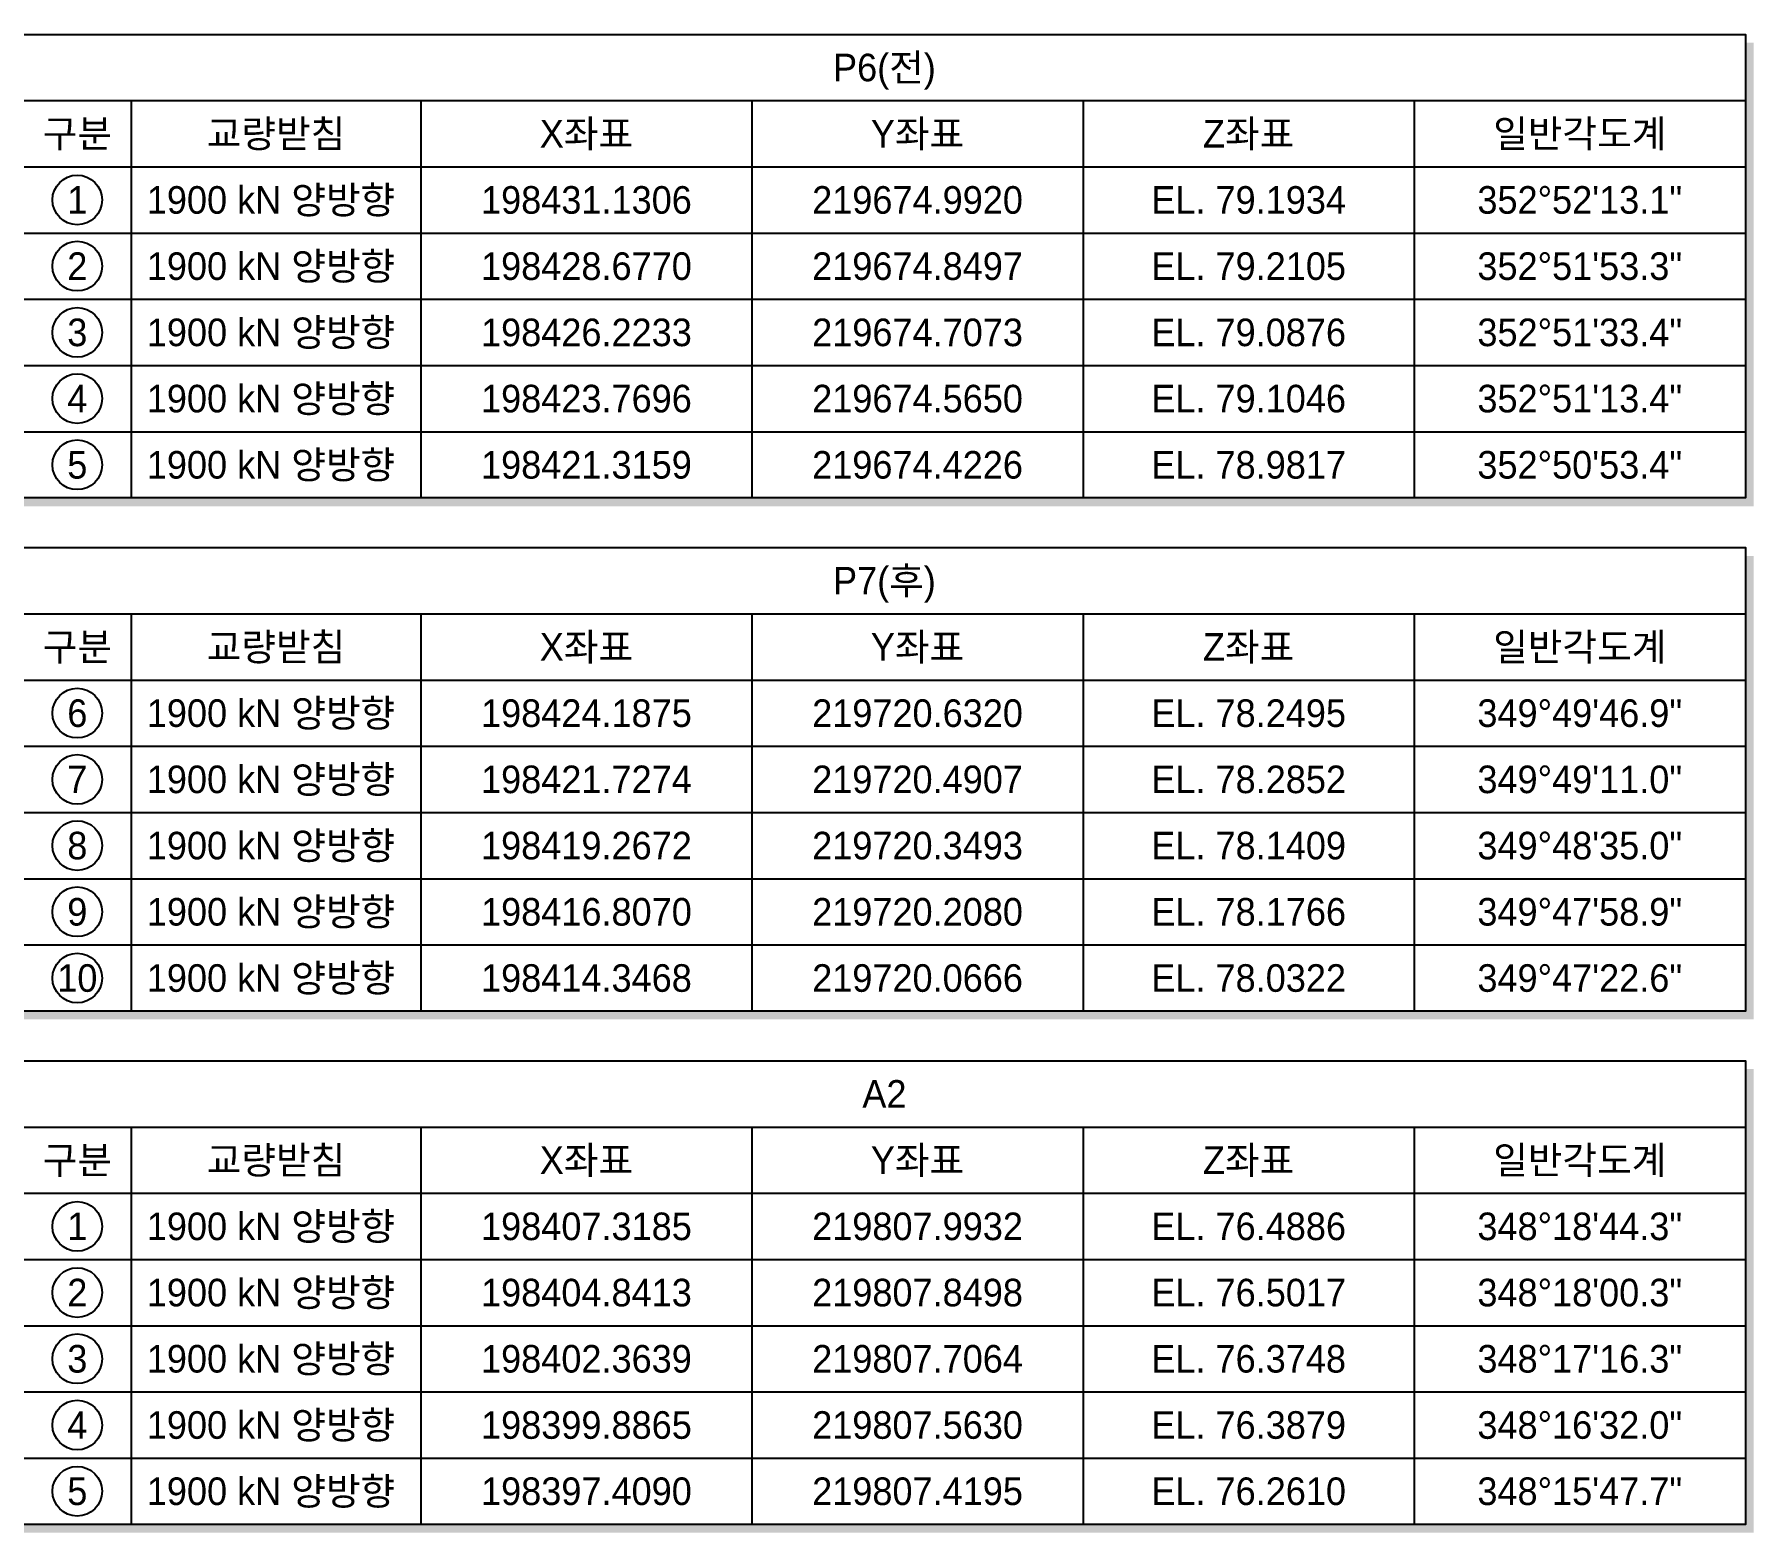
# Model space of a CAD drawing. Header units: feet. Extents: x 0 to 1079770, y 0 to 240000.
# Drawn here: x 939932 to 1014699, y 59401 to 124561 of the extents above; entities that cross this region are included whole.
import ezdxf
from ezdxf.enums import TextEntityAlignment as Align

# ---------------------------------------------------------------- set-up
doc = ezdxf.new("R2010")
doc.units = ezdxf.units.FT
doc.header["$LTSCALE"] = 2200
doc.header["$MEASUREMENT"] = 0
for name, color, linetype in [('CS-TABL-LIN1', 4, 'CONTINUOUS'), ('CS-TABL-LIN2', 1, 'CONTINUOUS'), ('CS-TABL-TEX1', 6, 'CONTINUOUS'), ('CS-TABL-TEX2', 3, 'CONTINUOUS')]:
    doc.layers.add(name, color=color, linetype=linetype)
doc.styles.add('A_STANDARD', font='')
doc.styles.get('A_STANDARD').set_extended_font_data('Dotum')

msp = doc.modelspace()

# ---------------------------------------------------------------- linework, layer by layer
at = {"layer": 'CS-TABL-LIN1'}
for points in [[(789699, 124561), (1014339, 124561), (1014339, 104401), (789699, 104401)], [(789699, 102241), (1014339, 102241), (1014339, 82081), (789699, 82081)], [(789699, 79921), (1014339, 79921), (1014339, 59761), (789699, 59761)]]:
    msp.add_lwpolyline(points, close=True, dxfattribs=at)
for points in [[(1014339, 124201), (1014699, 124201), (1014339, 104401), (1014699, 104401)], [(790059, 104401), (1014699, 104401), (790059, 104041), (1014699, 104041)], [(1014339, 101881), (1014699, 101881), (1014339, 82081), (1014699, 82081)], [(790059, 82081), (1014699, 82081), (790059, 81721), (1014699, 81721)], [(1014339, 79561), (1014699, 79561), (1014339, 59761), (1014699, 59761)], [(790059, 59761), (1014699, 59761), (790059, 59401), (1014699, 59401)]]:
    msp.add_solid(points, dxfattribs=at)
at = {"layer": 'CS-TABL-LIN2'}
for p, q in [((944139, 124561), (944139, 124561)), ((956739, 124561), (956739, 124561)), ((971139, 124561), (971139, 124561)), ((985539, 124561), (985539, 124561)), ((999939, 124561), (999939, 124561)), ((789699, 121681), (1014339, 121681)), ((944139, 121681), (944139, 104401)), ((956739, 121681), (956739, 104401)), ((971139, 121681), (971139, 104401)), ((985539, 121681), (985539, 104401)), ((999939, 121681), (999939, 104401)), ((789699, 118801), (1014339, 118801)), ((789699, 115921), (1014339, 115921)), ((789699, 113041), (1014339, 113041)), ((789699, 110161), (1014339, 110161)), ((789699, 107281), (1014339, 107281)), ((944139, 102241), (944139, 102241)), ((956739, 102241), (956739, 102241)), ((971139, 102241), (971139, 102241)), ((985539, 102241), (985539, 102241)), ((999939, 102241), (999939, 102241)), ((789699, 99361), (1014339, 99361)), ((944139, 99361), (944139, 82081)), ((956739, 99361), (956739, 82081)), ((971139, 99361), (971139, 82081)), ((985539, 99361), (985539, 82081)), ((999939, 99361), (999939, 82081)), ((789699, 96481), (1014339, 96481)), ((789699, 93601), (1014339, 93601)), ((789699, 90721), (1014339, 90721)), ((789699, 87841), (1014339, 87841)), ((789699, 84961), (1014339, 84961)), ((944139, 79921), (944139, 79921)), ((956739, 79921), (956739, 79921)), ((971139, 79921), (971139, 79921)), ((985539, 79921), (985539, 79921)), ((999939, 79921), (999939, 79921)), ((789699, 77041), (1014339, 77041)), ((944139, 77041), (944139, 59761)), ((956739, 77041), (956739, 59761)), ((971139, 77041), (971139, 59761)), ((985539, 77041), (985539, 59761)), ((999939, 77041), (999939, 59761)), ((789699, 74161), (1014339, 74161)), ((789699, 71281), (1014339, 71281)), ((789699, 68401), (1014339, 68401)), ((789699, 65521), (1014339, 65521)), ((789699, 62641), (1014339, 62641))]:
    msp.add_line(p, q, dxfattribs=at)
at = {"layer": 'CS-TABL-TEX1'}
for centre in [(941799, 117361), (941799, 114481), (941799, 111601), (941799, 108721), (941799, 105841), (941799, 95041), (941799, 92161), (941799, 89281), (941799, 86401), (941799, 83521), (941799, 72721), (941799, 69841), (941799, 66961), (941799, 64081), (941799, 61201)]:
    msp.add_circle(centre, 1080, dxfattribs=at)

# ---------------------------------------------------------------- texts
at = {"layer": 'CS-TABL-TEX1', "style": 'A_STANDARD'}
for s, p in [('P6(전)', (976899, 123121)), ('구분', (941799, 120241)), ('X좌표', (963939, 120241)), ('Y좌표', (978339, 120241)), ('Z좌표', (992739, 120241)), ('일반각도계', (1007139, 120241)), ('1', (941799, 117361)), ('2', (941799, 114481)), ('3', (941799, 111601)), ('4', (941799, 108721)), ('5', (941799, 105841)), ('P7(후)', (976899, 100801)), ('구분', (941799, 97921)), ('X좌표', (963939, 97921)), ('Y좌표', (978339, 97921)), ('Z좌표', (992739, 97921)), ('일반각도계', (1007139, 97921)), ('6', (941799, 95041)), ('7', (941799, 92161)), ('8', (941799, 89281)), ('9', (941799, 86401)), ('10', (941799, 83521)), ('A2', (976899, 78481)), ('구분', (941799, 75601)), ('X좌표', (963939, 75601)), ('Y좌표', (978339, 75601)), ('Z좌표', (992739, 75601)), ('일반각도계', (1007139, 75601)), ('1', (941799, 72721)), ('2', (941799, 69841)), ('3', (941799, 66961)), ('4', (941799, 64081)), ('5', (941799, 61201))]:
    msp.add_text(s, height=1200, dxfattribs=at).set_placement(p, align=Align.MIDDLE_CENTER)
at = {"layer": 'CS-TABL-TEX2', "style": 'A_STANDARD'}
for s, p in [('교량받침', (950439, 120241)), ('1900 kN 양방향 ', (950439, 117361)), ('198431.1306', (963939, 117361)), ('219674.9920', (978339, 117361)), ('EL. 79.1934', (992739, 117361)), ('352°52\'13.1"', (1007139, 117361)), ('1900 kN 양방향 ', (950439, 114481)), ('198428.6770', (963939, 114481)), ('219674.8497', (978339, 114481)), ('EL. 79.2105', (992739, 114481)), ('352°51\'53.3"', (1007139, 114481)), ('1900 kN 양방향 ', (950439, 111601)), ('198426.2233', (963939, 111601)), ('219674.7073', (978339, 111601)), ('EL. 79.0876', (992739, 111601)), ('352°51\'33.4"', (1007139, 111601)), ('1900 kN 양방향 ', (950439, 108721)), ('198423.7696', (963939, 108721)), ('219674.5650', (978339, 108721)), ('EL. 79.1046', (992739, 108721)), ('352°51\'13.4"', (1007139, 108721)), ('1900 kN 양방향 ', (950439, 105841)), ('198421.3159', (963939, 105841)), ('219674.4226', (978339, 105841)), ('EL. 78.9817', (992739, 105841)), ('352°50\'53.4"', (1007139, 105841)), ('교량받침', (950439, 97921)), ('1900 kN 양방향 ', (950439, 95041)), ('198424.1875', (963939, 95041)), ('219720.6320', (978339, 95041)), ('EL. 78.2495', (992739, 95041)), ('349°49\'46.9"', (1007139, 95041)), ('1900 kN 양방향 ', (950439, 92161)), ('198421.7274', (963939, 92161)), ('219720.4907', (978339, 92161)), ('EL. 78.2852', (992739, 92161)), ('349°49\'11.0"', (1007139, 92161)), ('1900 kN 양방향 ', (950439, 89281)), ('198419.2672', (963939, 89281)), ('219720.3493', (978339, 89281)), ('EL. 78.1409', (992739, 89281)), ('349°48\'35.0"', (1007139, 89281)), ('1900 kN 양방향 ', (950439, 86401)), ('198416.8070', (963939, 86401)), ('219720.2080', (978339, 86401)), ('EL. 78.1766', (992739, 86401)), ('349°47\'58.9"', (1007139, 86401)), ('1900 kN 양방향 ', (950439, 83521)), ('198414.3468', (963939, 83521)), ('219720.0666', (978339, 83521)), ('EL. 78.0322', (992739, 83521)), ('349°47\'22.6"', (1007139, 83521)), ('교량받침', (950439, 75601)), ('1900 kN 양방향 ', (950439, 72721)), ('198407.3185', (963939, 72721)), ('219807.9932', (978339, 72721)), ('EL. 76.4886', (992739, 72721)), ('348°18\'44.3"', (1007139, 72721)), ('1900 kN 양방향 ', (950439, 69841)), ('198404.8413', (963939, 69841)), ('219807.8498', (978339, 69841)), ('EL. 76.5017', (992739, 69841)), ('348°18\'00.3"', (1007139, 69841)), ('1900 kN 양방향 ', (950439, 66961)), ('198402.3639', (963939, 66961)), ('219807.7064', (978339, 66961)), ('EL. 76.3748', (992739, 66961)), ('348°17\'16.3"', (1007139, 66961)), ('1900 kN 양방향 ', (950439, 64081)), ('198399.8865', (963939, 64081)), ('219807.5630', (978339, 64081)), ('EL. 76.3879', (992739, 64081)), ('348°16\'32.0"', (1007139, 64081)), ('1900 kN 양방향 ', (950439, 61201)), ('198397.4090', (963939, 61201)), ('219807.4195', (978339, 61201)), ('EL. 76.2610', (992739, 61201)), ('348°15\'47.7"', (1007139, 61201))]:
    msp.add_text(s, height=1200, dxfattribs=at).set_placement(p, align=Align.MIDDLE_CENTER)

doc.saveas('drawing.dxf')
